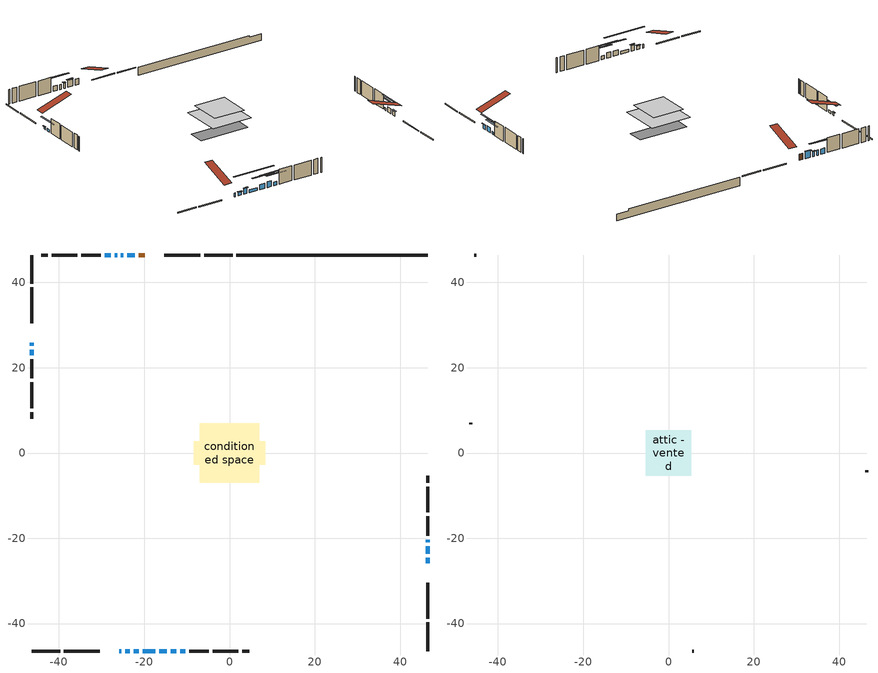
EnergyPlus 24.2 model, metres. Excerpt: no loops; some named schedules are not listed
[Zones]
conditioned space
 floor outside (Floor1 construction): -2.09,-2.09 -2.09,2.09 2.09,2.09 2.09,-2.09 z0.31
 floor adiabatic (AdiabaticFloorConstruction): -6.94,-6.94 -6.94,6.94 6.94,6.94 6.94,-6.94 z2.75
 floor foundation (Slab1 construction): -8.42,-2.78 -8.42,2.78 8.42,2.78 8.42,-2.78 z-2.41
 wall outside (RimJoist1 construction): 0.71,46.44 -5.98,46.44 / -46.44,-46.44 -39.76,-46.44 / -46.44,46.44 -46.44,39.76 / 46.44,-46.44 46.44,-39.76 z0.31:0.61
 wall outside (RimJoist2 construction): -6.9,46.44 -15.3,46.44 / -38.83,-46.44 -30.43,-46.44 / -46.44,38.83 -46.44,30.43 / 46.44,-38.83 46.44,-30.43 z0.31:0.61
 wall outside (AdiabaticWallConstruction 1): -19.93,46.44 -21.31,46.44 z0.31:2.34
 wall outside (AdiabaticWallConstruction): -25.8,-46.44 -25.41,-46.44 z0.31:1.53; 46.44,-25.8 46.44,-24.59 z0.31:1.75; -22.24,46.44 -24,46.44 z0.31:2.6; -24.92,46.44 -25.46,46.44 / 46.44,-23.66 46.44,-21.91 / -26.39,46.44 -26.92,46.44 / -16.52,-46.44 -14.76,-46.44 z0.31:1.99; -24.49,-46.44 -23.34,-46.44 / -11.51,-46.44 -10.37,-46.44 z0.31:1.45; -22.41,-46.44 -21.27,-46.44 z0.31:2.19; -46.44,25.8 -46.44,25.17 / 46.44,-20.98 46.44,-20.34 / -46.44,24.24 -46.44,22.97 z0.31:1.13; -20.34,-46.44 -17.44,-46.44 z0.31:1.25; -27.85,46.44 -29.25,46.44 z0.31:2.06; -13.84,-46.44 -12.44,-46.44 z0.31:2.16
 wall outside (Wall1 construction): -30.17,46.44 -34.74,46.44 / -9.44,-46.44 -4.87,-46.44 / -46.44,22.04 -46.44,17.48 / 46.44,-19.42 46.44,-14.85 z0.31:5.19
 wall outside (Wall2 construction): -35.67,46.44 -41.68,46.44 / -3.95,-46.44 2.07,-46.44 / -46.44,16.55 -46.44,10.54 / 46.44,-13.92 46.44,-7.91 z0.31:5.19
 wall outside (Wall3 construction): -42.61,46.44 -44.2,46.44 / 3,-46.44 4.59,-46.44 / -46.44,9.61 -46.44,8.01 / 46.44,-6.98 46.44,-5.39 z0.31:5.19
 wall foundation (FoundationWall1 construction): 1.64,46.44,-2.41 1.64,46.44,0.31 41.96,46.44,0.31 41.96,46.44,-0.3 46.44,46.44,-0.3 46.44,46.44,-2.41
 window (WindowConstruction 14): -25.8,-46.44 -25.41,-46.44 z0.31:1.53
 window (WindowConstruction 8): 46.44,-25.8 46.44,-24.59 z0.31:1.75
 window (WindowConstruction 9): -22.24,46.44 -23.99,46.44 z0.31:2.6
 window (WindowConstruction 10): -24.92,46.44 -25.46,46.44 z0.31:1.99
 window (WindowConstruction 11): -24.48,-46.44 -23.34,-46.44 z0.31:1.45
 window (WindowConstruction 12): -22.41,-46.44 -21.27,-46.44 z0.31:2.19
 window (WindowConstruction 13): -46.44,25.8 -46.44,25.17 z0.31:1.12
 window (WindowConstruction 15): -20.34,-46.44 -17.44,-46.44 z0.31:1.25
 window (WindowConstruction): 46.44,-23.66 46.44,-21.91 z0.31:1.99
 window (WindowConstruction 1): 46.44,-20.98 46.44,-20.35 z0.31:1.12
 window (WindowConstruction 2): -26.39,46.44 -26.92,46.44 z0.31:1.99
 window (WindowConstruction 3): -27.85,46.44 -29.24,46.44 z0.31:2.06
 window (WindowConstruction 4): -16.52,-46.44 -14.76,-46.44 z0.31:1.99
 window (WindowConstruction 5): -13.83,-46.44 -12.44,-46.44 z0.31:2.16
 window (WindowConstruction 6): -11.51,-46.44 -10.37,-46.44 z0.31:1.45
 window (WindowConstruction 7): -46.44,24.24 -46.44,22.97 z0.31:1.12
 door (Door): -19.93,46.44 -21.31,46.44 z0.31:2.34
 ceiling adiabatic (AdiabaticFloorConstruction): 6.94,-6.94 6.94,6.94 -6.94,6.94 -6.94,-6.94 z2.75
attic - vented
 floor to conditioned space (Floor2 construction Reversed): -5.39,-5.39 -5.39,5.39 5.39,5.39 5.39,-5.39 z5.19
 wall outside (Wall4 construction): -45.13,46.44 -45.52,46.44 / 5.52,-46.44 5.9,-46.44 / -46.44,7.09 -46.44,6.7 / 46.44,-4.46 46.44,-4.07 z0.31:5.19
 roof outside (Roof1 construction): -19,46.44,5.19 -19,35.94,8.69 -16.23,35.94,8.69 -16.23,46.44,5.19; -26.73,-46.44,5.19 -26.73,-35.94,8.69 -29.5,-35.94,8.69 -29.5,-46.44,5.19; -46.44,26.73,5.19 -35.94,26.73,8.69 -35.94,29.5,8.69 -46.44,29.5,5.19; 46.44,-26.73,5.19 35.94,-26.73,8.69 35.94,-29.5,8.69 46.44,-29.5,5.19
shading: 46.44,-24.39 46.44,-26 46.86,-26 46.86,-24.39 z1.95; -24.2,46.44 -22.04,46.44 -22.04,46.86 -24.2,46.86 z2.8; -25.66,46.44 -24.72,46.44 -24.72,46.86 -25.66,46.86 z2.19; -23.14,-46.44 -24.69,-46.44 -24.69,-46.86 -23.14,-46.86 z1.65; -21.07,-46.44 -22.61,-46.44 -22.61,-46.86 -21.07,-46.86 z2.39; -46.44,24.97 -46.44,26 -46.86,26 -46.86,24.97 z1.32; -11.56,-46.44 -26.23,-46.44 -26.23,-46.86 -11.56,-46.86 z7.14; 46.44,-19.02 46.44,-26.55 46.86,-26.55 46.86,-19.02 z4.88; 46.44,-17.46 46.44,-23.87 46.86,-23.87 46.86,-17.46 z4.01; -29.81,46.44 -23.5,46.44 -23.5,46.86 -29.81,46.86 z4.88; -32.13,46.44 -24.96,46.44 -24.96,46.86 -32.13,46.86 z4.95; -11.87,-46.44 -19.41,-46.44 -19.41,-46.86 -11.87,-46.86 z4.88; -9.55,-46.44 -16.72,-46.44 -16.72,-46.86 -9.55,-46.86 z5.05; -7.48,-46.44 -14.4,-46.44 -14.4,-46.86 -7.48,-46.86 z4.34; -46.44,20.08 -46.44,27.13 -46.86,27.13 -46.86,20.08 z4.01
[Building]
Building 1: Terrain=Suburbs
[Site:Location]
Erieau AUT_ON: Latitude {deg}=42.25; Longitude {deg}=-81.9; Time Zone {hr}=-5; Elevation {m}=178; Keep Site Location Information=Yes
[Site:GroundTemperature:Shallow]
5.2292, 3.30147, 3.1471, 4.0619, 7.73432, 11.3896, 14.5586, 16.5661, 16.7366, 15.1039, 12.0157, 8.47254
[Site:WaterMainsTemperature]
Calculation Method=Schedule; Temperature Schedule=mains temperature schedule
[Material] Roughness=Rough; Thermal Absorptance=0.9
Name | Thickness {m} | Conductivity {W/m-K} | Density {kg/m3} | Specific Heat {J/kg-K} | Solar Absorptance | Visible Absorptance
asphalt or fiberglass shingles | 0.00635 | 0.162714 | 1121.4 | 1465.45 | 0.4 | 0.4
ceiling loosefill ins | 0.169333 | 0.0480833 | 16.02 | 1046.75 | 0.7 | 0.7
ceiling stud and cavity | 0.1397 | 0.174367 | 65.682 | 1177.47 | 0.7 | 0.7
concrete 4.0 in. | 0.1016 | 1.803125 | 2242.8 | 837.4 | 0.7 | 0.7
concrete 8.0 in. | 0.2032 | 1.803125 | 2242.8 | 837.4 | 0.7 | 0.7
door material | 0.04445 | 0.053851 | 512.64 | 1214.23 | 0.7 | 0.7
exterior vertical ins | 0.0460229 | 0.029427 | 32.04 | 1214.23 | 0.7 | 0.7
floor covering | 0.0127 | 0.0433444 | 54.468 | 1339.84 | 0.6 | 0.6
floor rigid ins; rim joist rigid ins; wall rigid ins | 0.051816 | 0.029427 | 32.04 | 1214.23 | 0.7 | 0.7
floor rigid ins 1; wall rigid ins 1 | 0.512978 | 0.029427 | 32.04 | 1214.23 | 0.7 | 0.7
floor stud and cavity | 0.1397 | 0.0995206 | 92.3553 | 1139.71 | 0.7 | 0.7
floor stud and cavity 1 | 0.1397 | 1.75129 | 37.0049 | 1207.88 | 0.7 | 0.7
furniture material conditioned space 1 | 0.1524 | 0.115458 | 640.8 | 1214.23 | 0.6 | 0.6
gypsum board | 0.0127 | 0.160291 | 801 | 837.4 | 0.6 | 0.6
gypsum board 1 | 0.0127 | 0.160291 | 801 | 837.4 | 0.7 | 0.7
osb sheathing 0.5 in. | 0.0127 | 0.115458 | 512.64 | 1214.23 | 0.7 | 0.7
osb sheathing 0.75 in. | 0.01905 | 0.115458 | 512.64 | 1214.23 | 0.7 | 0.7
osb sheathing 2.0 in. | 0.0508 | 0.115458 | 512.64 | 1214.23 | 0.7 | 0.7
rim joist stud and cavity | 0.0508 | 0.0405436 | 125.044 | 1163.47 | 0.6 | 0.6
rim joist stud and cavity 1 | 0.0508 | 0.0332151 | 125.044 | 1163.47 | 0.6 | 0.6
wall stud and cavity | 0.1397 | 0.164263 | 139.0536 | 1170.24 | 0.7 | 0.7
wall stud and cavity 1 | 0.1397 | 0.163249 | 139.0536 | 1170.24 | 0.7 | 0.7
wall stud and cavity 2 | 0.1397 | 0.264467 | 139.0536 | 1170.24 | 0.7 | 0.7
wall stud and cavity 3 | 0.0889 | 6.9971 | 50.32683 | 1063.81 | 0.6 | 0.6
wall stud and cavity 4 | 0.0889 | 0.380278 | 52.3479 | 1209.89 | 0.7 | 0.7
wall stud and cavity 5 | 0.0889 | 0.391764 | 83.0341 | 1211.67 | 0.7 | 0.7
wood siding | 0.0254 | 0.102417 | 544.68 | 1172.36 | 0.4 | 0.4
wood siding 1 | 0.00254 | 0.102417 | 544.68 | 1172.36 | 0.4 | 0.4
wood siding 2; wood siding 3; wood siding 4 | 0.0254 | 0.102417 | 544.68 | 1172.36 | 0.7 | 0.7
[WindowMaterial:SimpleGlazingSystem]
Name | U-Factor {W/m2-K} | Solar Heat Gain Coefficient
WindowMaterial | 2.049758 | 0.58
WindowMaterial 1 | 2.29959 | 0.51
WindowMaterial 10 | 2.146284 | 0.56
WindowMaterial 2 | 2.26779 | 0.52
WindowMaterial 3 | 2.069631 | 0.58
WindowMaterial 4 | 2.06452 | 0.58
WindowMaterial 5 | 2.14401 | 0.56
WindowMaterial 6 | 2.10767 | 0.57
WindowMaterial 7 | 2.0225 | 0.59
WindowMaterial 8 | 2.09007 | 0.57
WindowMaterial 9 | 6.78351 | 0.73
[Construction]
AdiabaticFloorConstruction: floor stud and cavity 1, floor rigid ins 1, osb sheathing 0.75 in., floor covering
AdiabaticWallConstruction: wood siding 3, wall rigid ins 1, wall stud and cavity 4, gypsum board
AdiabaticWallConstruction 1: wood siding 4, wall rigid ins 1, wall stud and cavity 4, gypsum board
Door: door material
Floor1 construction: floor stud and cavity, floor rigid ins, osb sheathing 0.75 in., floor covering
Floor2 construction Reversed: gypsum board, ceiling stud and cavity, ceiling loosefill ins
FoundationWall1 construction: concrete 8.0 in., gypsum board 1
furniture construction conditioned space 1: furniture material conditioned space 1
PartitionWallConstruction: gypsum board, wall stud and cavity 5, gypsum board
RimJoist1 construction: wood siding 2, rim joist rigid ins, osb sheathing 2.0 in., rim joist stud and cavity
RimJoist2 construction: wood siding 2, osb sheathing 2.0 in., rim joist stud and cavity 1
Roof1 construction: asphalt or fiberglass shingles
Slab1 construction: concrete 4.0 in.
Wall1 construction: wood siding, wall rigid ins, osb sheathing 0.5 in., wall stud and cavity, gypsum board
Wall2 construction: wood siding, wall rigid ins, osb sheathing 0.5 in., wall stud and cavity 1, gypsum board
Wall3 construction: wood siding, wall rigid ins, osb sheathing 0.5 in., wall stud and cavity 2, gypsum board
Wall4 construction: wood siding 1, wall stud and cavity 3
WindowConstruction; WindowConstruction 4: WindowMaterial
WindowConstruction 1; WindowConstruction 13; WindowConstruction 7: WindowMaterial 1
WindowConstruction 10; WindowConstruction 2: WindowMaterial 2
WindowConstruction 11; WindowConstruction 6: WindowMaterial 5
WindowConstruction 12: WindowMaterial 8
WindowConstruction 14: WindowMaterial 9
WindowConstruction 15: WindowMaterial 10
WindowConstruction 3: WindowMaterial 3
WindowConstruction 5: WindowMaterial 4
WindowConstruction 8: WindowMaterial 6
WindowConstruction 9: WindowMaterial 7
[Zone] Multiplier=1; Part of Total Floor Area=Yes
Name | Volume {m3}
attic - vented | 66.1708
conditioned space | 864
[Space]
Name | Zone | Volume {m3}
attic - vented 1 | attic - vented | 66.1708
conditioned space 1 | conditioned space | 864
[ZoneInfiltration:EffectiveLeakageArea]
infil attic - vented 1: Zone or Space=attic - vented 1; Schedule=Always On Discrete; Effective Air Leakage Area {cm2}=5586.24; Stack Coefficient=0.000582682; Wind Coefficient=1.63093e-05
[ZoneMixing]
whole house fan mix: Zone or Space=attic - vented; Schedule=Always On Continuous; Design Flow Rate Calculation Method=Flow/Zone; Design Flow Rate {m3/s}=0; Source Zone or Space=conditioned space
[SurfaceProperty:ExposedFoundationPerimeter]
Slab1: Exposed Perimeter Calculation Method=TotalExposedPerimeter; Total Exposed Perimeter {m}=44.805
[InternalMass] Zone or ZoneList=conditioned space; Space or SpaceList=conditioned space 1
Name | Construction | Surface Area {m2}
furniture mass conditioned space 1 | furniture construction conditioned space 1 | 121.444
partition wall mass | PartitionWallConstruction | 303.61
[Lights]
interior lighting: Zone or ZoneList or Space or SpaceList=conditioned space 1; Schedule=interior lighting schedule; Design Level Calculation Method=LightingLevel; Lighting Level {W}=343.2; Return Air Fraction=0; Fraction Radiant=0.6; Fraction Visible=0.2; Fraction Replaceable=1
[People]
occupants: Zone or ZoneList or Space or SpaceList=conditioned space 1; Number of People Schedule=occupants schedule; Number of People Calculation Method=People; Number of People=3; Fraction Radiant=0.314171; Sensible Heat Fraction=0.56303; Activity Level Schedule=occupants activity schedule; Carbon Dioxide Generation Rate {m3/s-W}=0; Enable ASHRAE 55 Comfort Warnings=No; Mean Radiant Temperature Calculation Type=EnclosureAveraged
[ElectricEquipment] Zone or ZoneList or Space or SpaceList=conditioned space 1; Design Level Calculation Method=EquipmentLevel
Name | Schedule | Design Level {W} | Fraction Latent | Fraction Radiant | Fraction Lost
clothes dryer | clothes dryer schedule | 140.772 | 0.015 | 0.081 | 0.85
clothes washer | clothes washer schedule | 32.1985 | 0.03 | 0.162 | 0.7
cooking range | cooking range schedule | 215.147 | 0.08 | 0.432 | 0.2
dishwasher | dishwasher schedule | 66.8632 | 0.3 | 0.18 | 0.4
fridge | fridge schedule | 72.9452 | 0 | 0.6 | 0
mech vent bath fan 0 | mech vent bath fan 0 schedule | 50.2 | 0 | 0 | 1
mech vent bath fan 1 | mech vent bath fan 1 schedule | 50.2 | 0 | 0 | 1
mech vent bath fan 2 | mech vent bath fan 2 schedule | 50.2 | 0 | 0 | 1
mech vent house fan | mech vent house fan schedule | 0 | 0 | 0 | 1
mech vent house fan cfis | mech vent house fan cfis schedule | 0 | 0 | 0 | 0
mech vent range fan 0 | mech vent range fan 0 schedule | 57 | 0 | 0 | 1
misc plug loads | misc plug loads schedule | 494.7 | 0.045 | 0.513 | 0.1
whole house fan | Always On Discrete | 0 | 0 | 0 | 1
[OtherEquipment] Zone or ZoneList or Space or SpaceList=conditioned space 1; Design Level Calculation Method=EquipmentLevel
Name | Fuel Type | Schedule | Design Level {W} | Fraction Latent | Fraction Radiant | Fraction Lost
clothes dryer 1 | Electricity | clothes dryer schedule | 0 | 0.015 | 0.081 | 0.85
cooking range 1 | Electricity | cooking range schedule | 0 | 0.08 | 0.432 | 0.2
general water use latent | None | general water use schedule | 62.594 | 1 | 0 | 0
general water use sensible | None | general water use schedule | -61.6891 | 0 | 0.6 | 0
mech vent house fan latent load | None | Always On Discrete | 0 | 1 | 0 | 0
mech vent house fan sensible load | None | Always On Discrete | 0 | 0 | 0 | 0
water heater energy adjustment1 | NaturalGas | Always On Discrete | 0.01 | 0 | 0 | 1
[ZoneInfiltration:DesignFlowRate] Zone or ZoneList or Space or SpaceList=conditioned space 1; Schedule=Always On Discrete; Design Flow Rate Calculation Method=Flow/Zone; Design Flow Rate {m3/s}=0
infil flow; natural vent flow; whole house fan flow
[Foundation:Kiva]
Foundation Kiva 1: Initial Indoor Air Temperature {C}=18; Wall Height Above Grade {m}=0.310012; Wall Depth Below Slab {m}=0.2032; Custom Block Material Name 1=exterior vertical ins; Custom Block Depth 1 {m}=2.72; Custom Block X Position 1 {m}=0.2159; Custom Block Z Position 1 {m}=0
[Foundation:Kiva:Settings]
Soil Conductivity {W/m-K}=0.849921; Soil Density {kg/m3}=1842.3; Soil Specific Heat {J/kg-K}=418.7; Ground Solar Absorptivity=0.9; Ground Thermal Absorptivity=0.9; Ground Surface Roughness {m}=0.03; Far-Field Width {m}=40; Deep-Ground Boundary Condition=ZeroFlux; Deep-Ground Depth {m}=40; Minimum Cell Dimension {m}=0.2; Maximum Cell Growth Coefficient=3; Simulation Timestep=Timestep
[Exterior:Lights]
exterior lighting: Schedule=exterior lighting schedule; Design Level {W}=75.6
[Schedule:Constant]
Name | Hourly Value
Always On Continuous; mech vent house fan schedule; mech vent house fan cfis schedule; Always On Discrete | 1
occupants activity schedule | 117.228
fridge schedule | 0
[Schedule:Week:Daily]
interior lighting schedule Week Rule - Jan1-Jan27: interior lighting schedule day, interior lighting schedule day, interior lighting schedule day, interior lighting schedule day, interior lighting schedule day, interior lighting schedule day, interior lighting schedule day, interior lighting schedule default day, interior lighting schedule default day, interior lighting schedule default day, interior lighting schedule default day, interior lighting schedule default day
interior lighting schedule Week Rule - Jan28-Feb3: interior lighting schedule day, interior lighting schedule day, interior lighting schedule day, interior lighting schedule day, interior lighting schedule day 1, interior lighting schedule day 1, interior lighting schedule day 1, interior lighting schedule default day, interior lighting schedule default day, interior lighting schedule default day, interior lighting schedule default day, interior lighting schedule default day
interior lighting schedule Week Rule - Feb4-Feb24: interior lighting schedule day 1, interior lighting schedule day 1, interior lighting schedule day 1, interior lighting schedule day 1, interior lighting schedule day 1, interior lighting schedule day 1, interior lighting schedule day 1, interior lighting schedule default day, interior lighting schedule default day, interior lighting schedule default day, interior lighting schedule default day, interior lighting schedule default day
interior lighting schedule Week Rule - Feb25-Mar3: interior lighting schedule day 1, interior lighting schedule day 1, interior lighting schedule day 1, interior lighting schedule day 1, interior lighting schedule day 2, interior lighting schedule day 2, interior lighting schedule day 2, interior lighting schedule default day, interior lighting schedule default day, interior lighting schedule default day, interior lighting schedule default day, interior lighting schedule default day
interior lighting schedule Week Rule - Mar4-Mar31: interior lighting schedule day 2, interior lighting schedule day 2, interior lighting schedule day 2, interior lighting schedule day 2, interior lighting schedule day 2, interior lighting schedule day 2, interior lighting schedule day 2, interior lighting schedule default day, interior lighting schedule default day, interior lighting schedule default day, interior lighting schedule default day, interior lighting schedule default day
interior lighting schedule Week Rule - Apr1-Apr28: interior lighting schedule day 3, interior lighting schedule day 3, interior lighting schedule day 3, interior lighting schedule day 3, interior lighting schedule day 3, interior lighting schedule day 3, interior lighting schedule day 3, interior lighting schedule default day, interior lighting schedule default day, interior lighting schedule default day, interior lighting schedule default day, interior lighting schedule default day
interior lighting schedule Week Rule - Apr29-May5: interior lighting schedule day 3, interior lighting schedule day 3, interior lighting schedule day 4, interior lighting schedule day 4, interior lighting schedule day 4, interior lighting schedule day 4, interior lighting schedule day 4, interior lighting schedule default day, interior lighting schedule default day, interior lighting schedule default day, interior lighting schedule default day, interior lighting schedule default day
interior lighting schedule Week Rule - May6-May26: interior lighting schedule day 4, interior lighting schedule day 4, interior lighting schedule day 4, interior lighting schedule day 4, interior lighting schedule day 4, interior lighting schedule day 4, interior lighting schedule day 4, interior lighting schedule default day, interior lighting schedule default day, interior lighting schedule default day, interior lighting schedule default day, interior lighting schedule default day
interior lighting schedule Week Rule - May27-Jun2: interior lighting schedule day 4, interior lighting schedule day 4, interior lighting schedule day 4, interior lighting schedule day 4, interior lighting schedule day 4, interior lighting schedule day 5, interior lighting schedule day 5, interior lighting schedule default day, interior lighting schedule default day, interior lighting schedule default day, interior lighting schedule default day, interior lighting schedule default day
interior lighting schedule Week Rule - Jun3-Jun30: interior lighting schedule day 5, interior lighting schedule day 5, interior lighting schedule day 5, interior lighting schedule day 5, interior lighting schedule day 5, interior lighting schedule day 5, interior lighting schedule day 5, interior lighting schedule default day, interior lighting schedule default day, interior lighting schedule default day, interior lighting schedule default day, interior lighting schedule default day
interior lighting schedule Week Rule - Jul1-Jul28: interior lighting schedule day 6, interior lighting schedule day 6, interior lighting schedule day 6, interior lighting schedule day 6, interior lighting schedule day 6, interior lighting schedule day 6, interior lighting schedule day 6, interior lighting schedule default day, interior lighting schedule default day, interior lighting schedule default day, interior lighting schedule default day, interior lighting schedule default day
interior lighting schedule Week Rule - Jul29-Aug4: interior lighting schedule day 6, interior lighting schedule day 6, interior lighting schedule day 6, interior lighting schedule day 7, interior lighting schedule day 7, interior lighting schedule day 7, interior lighting schedule day 7, interior lighting schedule default day, interior lighting schedule default day, interior lighting schedule default day, interior lighting schedule default day, interior lighting schedule default day
interior lighting schedule Week Rule - Aug5-Aug25: interior lighting schedule day 7, interior lighting schedule day 7, interior lighting schedule day 7, interior lighting schedule day 7, interior lighting schedule day 7, interior lighting schedule day 7, interior lighting schedule day 7, interior lighting schedule default day, interior lighting schedule default day, interior lighting schedule default day, interior lighting schedule default day, interior lighting schedule default day
interior lighting schedule Week Rule - Aug26-Sep1: interior lighting schedule day 7, interior lighting schedule day 7, interior lighting schedule day 7, interior lighting schedule day 7, interior lighting schedule day 7, interior lighting schedule day 7, interior lighting schedule day 8, interior lighting schedule default day, interior lighting schedule default day, interior lighting schedule default day, interior lighting schedule default day, interior lighting schedule default day
interior lighting schedule Week Rule - Sep2-Sep29: interior lighting schedule day 8, interior lighting schedule day 8, interior lighting schedule day 8, interior lighting schedule day 8, interior lighting schedule day 8, interior lighting schedule day 8, interior lighting schedule day 8, interior lighting schedule default day, interior lighting schedule default day, interior lighting schedule default day, interior lighting schedule default day, interior lighting schedule default day
interior lighting schedule Week Rule - Sep30-Oct6: interior lighting schedule day 8, interior lighting schedule day 9, interior lighting schedule day 9, interior lighting schedule day 9, interior lighting schedule day 9, interior lighting schedule day 9, interior lighting schedule day 9, interior lighting schedule default day, interior lighting schedule default day, interior lighting schedule default day, interior lighting schedule default day, interior lighting schedule default day
interior lighting schedule Week Rule - Oct7-Oct27: interior lighting schedule day 9, interior lighting schedule day 9, interior lighting schedule day 9, interior lighting schedule day 9, interior lighting schedule day 9, interior lighting schedule day 9, interior lighting schedule day 9, interior lighting schedule default day, interior lighting schedule default day, interior lighting schedule default day, interior lighting schedule default day, interior lighting schedule default day
interior lighting schedule Week Rule - Oct28-Nov3: interior lighting schedule day 9, interior lighting schedule day 9, interior lighting schedule day 9, interior lighting schedule day 9, interior lighting schedule day 10, interior lighting schedule day 10, interior lighting schedule day 10, interior lighting schedule default day, interior lighting schedule default day, interior lighting schedule default day, interior lighting schedule default day, interior lighting schedule default day
interior lighting schedule Week Rule - Nov4-Nov24: interior lighting schedule day 10, interior lighting schedule day 10, interior lighting schedule day 10, interior lighting schedule day 10, interior lighting schedule day 10, interior lighting schedule day 10, interior lighting schedule day 10, interior lighting schedule default day, interior lighting schedule default day, interior lighting schedule default day, interior lighting schedule default day, interior lighting schedule default day
interior lighting schedule Week Rule - Nov25-Dec1: interior lighting schedule day 10, interior lighting schedule day 10, interior lighting schedule day 10, interior lighting schedule day 10, interior lighting schedule day 10, interior lighting schedule day 10, interior lighting schedule day 11, interior lighting schedule default day, interior lighting schedule default day, interior lighting schedule default day, interior lighting schedule default day, interior lighting schedule default day
interior lighting schedule Week Rule - Dec2-Dec31: interior lighting schedule day 11, interior lighting schedule day 11, interior lighting schedule day 11, interior lighting schedule day 11, interior lighting schedule day 11, interior lighting schedule day 11, interior lighting schedule day 11, interior lighting schedule default day, interior lighting schedule default day, interior lighting schedule default day, interior lighting schedule default day, interior lighting schedule default day
occupants schedule Week Rule - Jan1-Dec31: occupants schedule day, occupants schedule day, occupants schedule day, occupants schedule day, occupants schedule day, occupants schedule day, occupants schedule day, occupants schedule default day, occupants schedule default day, occupants schedule default day, occupants schedule default day, occupants schedule default day
clothes dryer schedule Week Rule - Jan1-Dec31: clothes dryer schedule day, clothes dryer schedule day, clothes dryer schedule day, clothes dryer schedule day, clothes dryer schedule day, clothes dryer schedule day, clothes dryer schedule day, clothes dryer schedule default day, clothes dryer schedule default day, clothes dryer schedule default day, clothes dryer schedule default day, clothes dryer schedule default day
clothes washer schedule Week Rule - Jan1-Dec31: clothes washer schedule day, clothes washer schedule day, clothes washer schedule day, clothes washer schedule day, clothes washer schedule day, clothes washer schedule day, clothes washer schedule day, clothes washer schedule default day, clothes washer schedule default day, clothes washer schedule default day, clothes washer schedule default day, clothes washer schedule default day
cooking range schedule Week Rule - Jan1-Dec31: cooking range schedule day, cooking range schedule day, cooking range schedule day, cooking range schedule day, cooking range schedule day, cooking range schedule day, cooking range schedule day, cooking range schedule default day, cooking range schedule default day, cooking range schedule default day, cooking range schedule default day, cooking range schedule default day
dishwasher schedule Week Rule - Jan1-Dec31: dishwasher schedule day, dishwasher schedule day, dishwasher schedule day, dishwasher schedule day, dishwasher schedule day, dishwasher schedule day, dishwasher schedule day, dishwasher schedule default day, dishwasher schedule default day, dishwasher schedule default day, dishwasher schedule default day, dishwasher schedule default day
mech vent bath fan 0 schedule Week Rule - Jan1-Dec31: mech vent bath fan 0 schedule day, mech vent bath fan 0 schedule day, mech vent bath fan 0 schedule day, mech vent bath fan 0 schedule day, mech vent bath fan 0 schedule day, mech vent bath fan 0 schedule day, mech vent bath fan 0 schedule day, mech vent bath fan 0 schedule default day, mech vent bath fan 0 schedule default day, mech vent bath fan 0 schedule default day, mech vent bath fan 0 schedule default day, mech vent bath fan 0 schedule default day
mech vent bath fan 1 schedule Week Rule - Jan1-Dec31: mech vent bath fan 1 schedule day, mech vent bath fan 1 schedule day, mech vent bath fan 1 schedule day, mech vent bath fan 1 schedule day, mech vent bath fan 1 schedule day, mech vent bath fan 1 schedule day, mech vent bath fan 1 schedule day, mech vent bath fan 1 schedule default day, mech vent bath fan 1 schedule default day, mech vent bath fan 1 schedule default day, mech vent bath fan 1 schedule default day, mech vent bath fan 1 schedule default day
mech vent bath fan 2 schedule Week Rule - Jan1-Dec31: mech vent bath fan 2 schedule day, mech vent bath fan 2 schedule day, mech vent bath fan 2 schedule day, mech vent bath fan 2 schedule day, mech vent bath fan 2 schedule day, mech vent bath fan 2 schedule day, mech vent bath fan 2 schedule day, mech vent bath fan 2 schedule default day, mech vent bath fan 2 schedule default day, mech vent bath fan 2 schedule default day, mech vent bath fan 2 schedule default day, mech vent bath fan 2 schedule default day
mech vent range fan 0 schedule Week Rule - Jan1-Dec31: mech vent range fan 0 schedule day, mech vent range fan 0 schedule day, mech vent range fan 0 schedule day, mech vent range fan 0 schedule day, mech vent range fan 0 schedule day, mech vent range fan 0 schedule day, mech vent range fan 0 schedule day, mech vent range fan 0 schedule default day, mech vent range fan 0 schedule default day, mech vent range fan 0 schedule default day, mech vent range fan 0 schedule default day, mech vent range fan 0 schedule default day
misc plug loads schedule Week Rule - Jan1-Dec31: misc plug loads schedule day, misc plug loads schedule day, misc plug loads schedule day, misc plug loads schedule day, misc plug loads schedule day, misc plug loads schedule day, misc plug loads schedule day, misc plug loads schedule default day, misc plug loads schedule default day, misc plug loads schedule default day, misc plug loads schedule default day, misc plug loads schedule default day
general water use schedule Week Rule - Jan1-Dec31: general water use schedule day, general water use schedule day, general water use schedule day, general water use schedule day, general water use schedule day, general water use schedule day, general water use schedule day, general water use schedule default day, general water use schedule default day, general water use schedule default day, general water use schedule default day, general water use schedule default day
exterior lighting schedule Week Rule - Jan1-Jan27: exterior lighting schedule day, exterior lighting schedule day, exterior lighting schedule day, exterior lighting schedule day, exterior lighting schedule day, exterior lighting schedule day, exterior lighting schedule day, exterior lighting schedule default day, exterior lighting schedule default day, exterior lighting schedule default day, exterior lighting schedule default day, exterior lighting schedule default day
exterior lighting schedule Week Rule - Jan28-Feb3: exterior lighting schedule day, exterior lighting schedule day, exterior lighting schedule day, exterior lighting schedule day, exterior lighting schedule day 1, exterior lighting schedule day 1, exterior lighting schedule day 1, exterior lighting schedule default day, exterior lighting schedule default day, exterior lighting schedule default day, exterior lighting schedule default day, exterior lighting schedule default day
exterior lighting schedule Week Rule - Feb4-Feb24: exterior lighting schedule day 1, exterior lighting schedule day 1, exterior lighting schedule day 1, exterior lighting schedule day 1, exterior lighting schedule day 1, exterior lighting schedule day 1, exterior lighting schedule day 1, exterior lighting schedule default day, exterior lighting schedule default day, exterior lighting schedule default day, exterior lighting schedule default day, exterior lighting schedule default day
exterior lighting schedule Week Rule - Feb25-Mar3: exterior lighting schedule day 1, exterior lighting schedule day 1, exterior lighting schedule day 1, exterior lighting schedule day 1, exterior lighting schedule day 2, exterior lighting schedule day 2, exterior lighting schedule day 2, exterior lighting schedule default day, exterior lighting schedule default day, exterior lighting schedule default day, exterior lighting schedule default day, exterior lighting schedule default day
exterior lighting schedule Week Rule - Mar4-Mar31: exterior lighting schedule day 2, exterior lighting schedule day 2, exterior lighting schedule day 2, exterior lighting schedule day 2, exterior lighting schedule day 2, exterior lighting schedule day 2, exterior lighting schedule day 2, exterior lighting schedule default day, exterior lighting schedule default day, exterior lighting schedule default day, exterior lighting schedule default day, exterior lighting schedule default day
exterior lighting schedule Week Rule - Apr1-Apr28: exterior lighting schedule day 3, exterior lighting schedule day 3, exterior lighting schedule day 3, exterior lighting schedule day 3, exterior lighting schedule day 3, exterior lighting schedule day 3, exterior lighting schedule day 3, exterior lighting schedule default day, exterior lighting schedule default day, exterior lighting schedule default day, exterior lighting schedule default day, exterior lighting schedule default day
exterior lighting schedule Week Rule - Apr29-May5: exterior lighting schedule day 3, exterior lighting schedule day 3, exterior lighting schedule day 4, exterior lighting schedule day 4, exterior lighting schedule day 4, exterior lighting schedule day 4, exterior lighting schedule day 4, exterior lighting schedule default day, exterior lighting schedule default day, exterior lighting schedule default day, exterior lighting schedule default day, exterior lighting schedule default day
[Schedule:Year]
interior lighting schedule: interior lighting schedule Week Rule - Jan1-Jan27, 1, 1, 1, 27, interior lighting schedule Week Rule - Jan28-Feb3, 1, 28, 2, 3, interior lighting schedule Week Rule - Feb4-Feb24, 2, 4, 2, 24, interior lighting schedule Week Rule - Feb25-Mar3, 2, 25, 3, 3, interior lighting schedule Week Rule - Mar4-Mar31, 3, 4, 3, 31, interior lighting schedule Week Rule - Apr1-Apr28, 4, 1, 4, 28, interior lighting schedule Week Rule - Apr29-May5, 4, 29, 5, 5, interior lighting schedule Week Rule - May6-May26, 5, 6, 5, 26, interior lighting schedule Week Rule - May27-Jun2, 5, 27, 6, 2, interior lighting schedule Week Rule - Jun3-Jun30, 6, 3, 6, 30, interior lighting schedule Week Rule - Jul1-Jul28, 7, 1, 7, 28, interior lighting schedule Week Rule - Jul29-Aug4, 7, 29, 8, 4, interior lighting schedule Week Rule - Aug5-Aug25, 8, 5, 8, 25, interior lighting schedule Week Rule - Aug26-Sep1, 8, 26, 9, 1, interior lighting schedule Week Rule - Sep2-Sep29, 9, 2, 9, 29, interior lighting schedule Week Rule - Sep30-Oct6, 9, 30, 10, 6, interior lighting schedule Week Rule - Oct7-Oct27, 10, 7, 10, 27, interior lighting schedule Week Rule - Oct28-Nov3, 10, 28, 11, 3, interior lighting schedule Week Rule - Nov4-Nov24, 11, 4, 11, 24, interior lighting schedule Week Rule - Nov25-Dec1, 11, 25, 12, 1, interior lighting schedule Week Rule - Dec2-Dec31, 12, 2, 12, 31
occupants schedule: occupants schedule Week Rule - Jan1-Dec31, 1, 1, 12, 31
clothes dryer schedule: clothes dryer schedule Week Rule - Jan1-Dec31, 1, 1, 12, 31
clothes washer schedule: clothes washer schedule Week Rule - Jan1-Dec31, 1, 1, 12, 31
cooking range schedule: cooking range schedule Week Rule - Jan1-Dec31, 1, 1, 12, 31
dishwasher schedule: dishwasher schedule Week Rule - Jan1-Dec31, 1, 1, 12, 31
mech vent bath fan 0 schedule: mech vent bath fan 0 schedule Week Rule - Jan1-Dec31, 1, 1, 12, 31
mech vent bath fan 1 schedule: mech vent bath fan 1 schedule Week Rule - Jan1-Dec31, 1, 1, 12, 31
mech vent bath fan 2 schedule: mech vent bath fan 2 schedule Week Rule - Jan1-Dec31, 1, 1, 12, 31
mech vent range fan 0 schedule: mech vent range fan 0 schedule Week Rule - Jan1-Dec31, 1, 1, 12, 31
misc plug loads schedule: misc plug loads schedule Week Rule - Jan1-Dec31, 1, 1, 12, 31
general water use schedule: general water use schedule Week Rule - Jan1-Dec31, 1, 1, 12, 31
exterior lighting schedule: exterior lighting schedule Week Rule - Jan1-Jan27, 1, 1, 1, 27, exterior lighting schedule Week Rule - Jan28-Feb3, 1, 28, 2, 3, exterior lighting schedule Week Rule - Feb4-Feb24, 2, 4, 2, 24, exterior lighting schedule Week Rule - Feb25-Mar3, 2, 25, 3, 3, exterior lighting schedule Week Rule - Mar4-Mar31, 3, 4, 3, 31, exterior lighting schedule Week Rule - Apr1-Apr28, 4, 1, 4, 28, exterior lighting schedule Week Rule - Apr29-May5, 4, 29, 5, 5, exterior lighting schedule Week Rule - May6-May26, 5, 6, 5, 26, exterior lighting schedule Week Rule - May27-Jun2, 5, 27, 6, 2, exterior lighting schedule Week Rule - Jun3-Jun30, 6, 3, 6, 30, exterior lighting schedule Week Rule - Jul1-Jul28, 7, 1, 7, 28, exterior lighting schedule Week Rule - Jul29-Aug4, 7, 29, 8, 4, exterior lighting schedule Week Rule - Aug5-Aug25, 8, 5, 8, 25, exterior lighting schedule Week Rule - Aug26-Sep1, 8, 26, 9, 1, exterior lighting schedule Week Rule - Sep2-Sep29, 9, 2, 9, 29, exterior lighting schedule Week Rule - Sep30-Oct6, 9, 30, 10, 6, exterior lighting schedule Week Rule - Oct7-Oct27, 10, 7, 10, 27, exterior lighting schedule Week Rule - Oct28-Nov3, 10, 28, 11, 3, exterior lighting schedule Week Rule - Nov4-Nov24, 11, 4, 11, 24, exterior lighting schedule Week Rule - Nov25-Dec1, 11, 25, 12, 1, exterior lighting schedule Week Rule - Dec2-Dec31, 12, 2, 12, 31
[Schedule:Compact]
mains temperature schedule: Through: 01/01, For: AllDays, Until: 24:00, 8.89333, Through: 01/02, For: AllDays, Until: 24:00, 8.82722, Through: 01/03, For: AllDays, Until: 24:00, 8.76167, Through: 01/04, For: AllDays, Until: 24:00, 8.69778, Through: 01/05, For: AllDays, Until: 24:00, 8.635, Through: 01/06, For: AllDays, Until: 24:00, 8.57333, Through: 01/07, For: AllDays, Until: 24:00, 8.51333, Through: 01/08, For: AllDays, Until: 24:00, 8.455, Through: 01/09, For: AllDays, Until: 24:00, 8.39778, Through: 01/10, For: AllDays, Until: 24:00, 8.34167, Through: 01/11, For: AllDays, Until: 24:00, 8.28722, Through: 01/12, For: AllDays, Until: 24:00, 8.23444, Through: 01/13, For: AllDays, Until: 24:00, 8.18278, Through: 01/14, For: AllDays, Until: 24:00, 8.13222, Through: 01/15, For: AllDays, Until: 24:00, 8.08389, Through: 01/16, For: AllDays, Until: 24:00, 8.03667, Through: 01/17, For: AllDays, Until: 24:00, 7.99111, Through: 01/18, For: AllDays, Until: 24:00, 7.94667, Through: 01/19, For: AllDays, Until: 24:00, 7.90389, Through: 01/20, For: AllDays, Until: 24:00, 7.86278, Through: 01/21, For: AllDays, Until: 24:00, 7.82333, Through: 01/22, For: AllDays, Until: 24:00, 7.78556, Through: 01/23, For: AllDays, Until: 24:00, 7.74889, Through: 01/24, For: AllDays, Until: 24:00, 7.71444, Through: 01/25, For: AllDays, Until: 24:00, 7.68111, Through: 01/26, For: AllDays, Until: 24:00, 7.64944, Through: 01/27, For: AllDays, Until: 24:00, 7.61944, Through: 01/28, For: AllDays, Until: 24:00, 7.59111, Through: 01/29, For: AllDays, Until: 24:00, 7.56444, Through: 01/30, For: AllDays, Until: 24:00, 7.53944, Through: 01/31, For: AllDays, Until: 24:00, 7.51611, Through: 02/01, For: AllDays, Until: 24:00, 7.49444, Through: 02/02, For: AllDays, Until: 24:00, 7.47389, Through: 02/03, For: AllDays, Until: 24:00, 7.45556, Through: 02/04, For: AllDays, Until: 24:00, 7.43889, Through: 02/05, For: AllDays, Until: 24:00, 7.42389, Through: 02/06, For: AllDays, Until: 24:00, 7.41056, Through: 02/07, For: AllDays, Until: 24:00, 7.39889, Through: 02/08, For: AllDays, Until: 24:00, 7.38833, Through: 02/09, For: AllDays, Until: 24:00, 7.38, Through: 02/10, For: AllDays, Until: 24:00, 7.37389, Through: 02/11, For: AllDays, Until: 24:00, 7.36889, Through: 02/12, For: AllDays, Until: 24:00, 7.36556, Through: 02/13, For: AllDays, Until: 24:00, 7.36389, Through: 02/14, For: AllDays, Until: 24:00, 7.36389, Through: 02/15, For: AllDays, Until: 24:00, 7.36611, Through: 02/16, For: AllDays, Until: 24:00, 7.36944, Through: 02/17, For: AllDays, Until: 24:00, 7.375, Through: 02/18, For: AllDays, Until: 24:00, 7.38167, Through: 02/19, For: AllDays, Until: 24:00, 7.39056, Through: 02/20, For: AllDays, Until: 24:00, 7.40056, Through: 02/21, For: AllDays, Until: 24:00, 7.41278, Through: 02/22, For: AllDays, Until: 24:00, 7.42667, Through: 02/23, For: AllDays, Until: 24:00, 7.44222, Through: 02/24, For: AllDays, Until: 24:00, 7.45889, Through: 02/25, For: AllDays, Until: 24:00, 7.47778, Through: 02/26, For: AllDays, Until: 24:00, 7.49833, Through: 02/27, For: AllDays, Until: 24:00, 7.52056, Through: 02/28, For: AllDays, Until: 24:00, 7.54444, Through: 03/01, For: AllDays, Until: 24:00, 7.56944, Through: 03/02, For: AllDays, Until: 24:00, 7.59667, Through: 03/03, For: AllDays, Until: 24:00, 7.62556, Through: 03/04, For: AllDays, Until: 24:00, 7.65556, Through: 03/05, For: AllDays, Until: 24:00, 7.68778, Through: 03/06, For: AllDays, Until: 24:00, 7.72111, Through: 03/07, For: AllDays, Until: 24:00, 7.75611, Through: 03/08, For: AllDays, Until: 24:00, 7.79278, Through: 03/09, For: AllDays, Until: 24:00, 7.83111, Through: 03/10, For: AllDays, Until: 24:00, 7.87111, Through: 03/11, For: AllDays, Until: 24:00, 7.91222, Through: 03/12, For: AllDays, Until: 24:00, 7.95556, Through: 03/13, For: AllDays, Until: 24:00, 8, Through: 03/14, For: AllDays, Until: 24:00, 8.04556, Through: 03/15, For: AllDays, Until: 24:00, 8.09333, Through: 03/16, For: AllDays, Until: 24:00, 8.14222, Through: 03/17, For: AllDays, Until: 24:00, 8.19278, Through: 03/18, For: AllDays, Until: 24:00, 8.24444, Through: 03/19, For: AllDays, Until: 24:00, 8.29778, Through: 03/20, For: AllDays, Until: 24:00, 8.35278, Through: 03/21, For: AllDays, Until: 24:00, 8.40889, Through: 03/22, For: AllDays, Until: 24:00, 8.46611, Through: 03/23, For: AllDays, Until: 24:00, 8.52556, Through: 03/24, For: AllDays, Until: 24:00, 8.58556, Through: 03/25, For: AllDays, Until: 24:00, 8.64722, Through: 03/26, For: AllDays, Until: 24:00, 8.71, Through: 03/27, For: AllDays, Until: 24:00, 8.77444, Through: 03/28, For: AllDays, Until: 24:00, 8.84, Through: 03/29, For: AllDays, Until: 24:00, 8.90667, Through: 03/30, For: AllDays, Until: 24:00, 8.975, Through: 03/31, For: AllDays, Until: 24:00, 9.04389, Through: 04/01, For: AllDays, Until: 24:00, 9.11444, Through: 04/02, For: AllDays, Until: 24:00, 9.18611, Through: 04/03, For: AllDays, Until: 24:00, 9.25889, Through: 04/04, For: AllDays, Until: 24:00, 9.33278, Through: 04/05, For: AllDays, Until: 24:00, 9.40833, Through: 04/06, For: AllDays, Until: 24:00, 9.48444, Through: 04/07, For: AllDays, Until: 24:00, 9.56167, Through: 04/08, For: AllDays, Until: 24:00, 9.64, Through: 04/09, For: AllDays, Until: 24:00, 9.71889, Through: 04/10, For: AllDays, Until: 24:00, 9.79944, Through: 04/11, For: AllDays, Until: 24:00, 9.88056, Through: 04/12, For: AllDays, Until: 24:00, 9.96333, Through: 04/13, For: AllDays, Until: 24:00, 10.0461, Through: 04/14, For: AllDays, Until: 24:00, 10.1306, Through: 04/15, For: AllDays, Until: 24:00, 10.2156, Through: 04/16, For: AllDays, Until: 24:00, 10.3011, Through: 04/17, For: AllDays, Until: 24:00, 10.3878, Through: 04/18, For: AllDays, Until: 24:00, 10.4756, Through: 04/19, For: AllDays, Until: 24:00, 10.5639, Through: 04/20, For: AllDays, Until: 24:00, 10.6528, Through: 04/21, For: AllDays, Until: 24:00, 10.7422, Through: 04/22, For: AllDays, Until: 24:00, 10.8328, Through: 04/23, For: AllDays, Until: 24:00, 10.9239, Through: 04/24, For: AllDays, Until: 24:00, 11.0156, Through: 04/25, For: AllDays, Until: 24:00, 11.1083, Through: 04/26, For: AllDays, Until: 24:00, 11.2011, Through: 04/27, For: AllDays, Until: 24:00, 11.295, Through: 04/28, For: AllDays, Until: 24:00, 11.3889, Through: 04/29, For: AllDays, Until: 24:00, 11.4833, Through: 04/30, For: AllDays, Until: 24:00, 11.5783, Through: 05/01, For: AllDays, Until: 24:00, 11.6739, Through: 05/02, For: AllDays, Until: 24:00, 11.77, Through: 05/03, For: AllDays, Until: 24:00, 11.8661, Through: 05/04, For: AllDays, Until: 24:00, 11.9633, Through: 05/05, For: AllDays, Until: 24:00, 12.06, Through: 05/06, For: AllDays, Until: 24:00, 12.1578, Through: 05/07, For: AllDays, Until: 24:00, 12.255, Through: 05/08, For: AllDays, Until: 24:00, 12.3533, Through: 05/09, For: AllDays, Until: 24:00, 12.4511, Through: 05/10, For: AllDays, Until: 24:00, 12.5494, Through: 05/11, For: AllDays, Until: 24:00, 12.6483, Through: 05/12, For: AllDays, Until: 24:00, 12.7467, Through: 05/13, For: AllDays, Until: 24:00, 12.8456, Through: 05/14, For: AllDays, Until: 24:00, 12.9444, Through: 05/15, For: AllDays, Until: 24:00, 13.0433, Through: 05/16, For: AllDays, Until: 24:00, 13.1422, Through: 05/17, For: AllDays, Until: 24:00, 13.2411, Through: 05/18, For: AllDays, Until: 24:00, 13.34, Through: 05/19, For: AllDays, Until: 24:00, 13.4383, Through: 05/20, For: AllDays, Until: 24:00, 13.5372, Through: 05/21, For: AllDays, Until: 24:00, 13.6356, Through: 05/22, For: AllDays, Until: 24:00, 13.7339, Through: 05/23, For: AllDays, Until: 24:00, 13.8322, Through: 05/24, For: AllDays, Until: 24:00, 13.9306, Through: 05/25, For: AllDays, Until: 24:00, 14.0283, Through: 05/26, For: AllDays, Until: 24:00, 14.1256, Through: 05/27, For: AllDays, Until: 24:00, 14.2228, Through: 05/28, For: AllDays, Until: 24:00, 14.3194, Through: 05/29, For: AllDays, Until: 24:00, 14.4161, Through: 05/30, For: AllDays, Until: 24:00, 14.5122, Through: 05/31, For: AllDays, Until: 24:00, 14.6078, Through: 06/01, For: AllDays, Until: 24:00, 14.7033, Through: 06/02, For: AllDays, Until: 24:00, 14.7978, Through: 06/03, For: AllDays, Until: 24:00, 14.8922, Through: 06/04, For: AllDays, Until: 24:00, 14.9861, Through: 06/05, For: AllDays, Until: 24:00, 15.0789, Through: 06/06, For: AllDays, Until: 24:00, 15.1717, Through: 06/07, For: AllDays, Until: 24:00, 15.2639, Through: 06/08, For: AllDays, Until: 24:00, 15.355, Through: 06/09, For: AllDays, Until: 24:00, 15.4456, Through: 06/10, For: AllDays, Until: 24:00, 15.5356, Through: 06/11, For: AllDays, Until: 24:00, 15.625, Through: 06/12, For: AllDays, Until: 24:00, 15.7139, Through: 06/13, For: AllDays, Until: 24:00, 15.8017, Through: 06/14, For: AllDays, Until: 24:00, 15.8883, Through: 06/15, For: AllDays, Until: 24:00, 15.9744, Through: 06/16, For: AllDays, Until: 24:00, 16.06, Through: 06/17, For: AllDays, Until: 24:00, 16.1444, Through: 06/18, For: AllDays, Until: 24:00, 16.2278, Through: 06/19, For: AllDays, Until: 24:00, 16.3106, Through: 06/20, For: AllDays, Until: 24:00, 16.3922, Through: 06/21, For: AllDays, Until: 24:00, 16.4728, Through: 06/22, For: AllDays, Until: 24:00, 16.5522, Through: 06/23, For: AllDays, Until: 24:00, 16.6311, Through: 06/24, For: AllDays, Until: 24:00, 16.7089, Through: 06/25, For: AllDays, Until: 24:00, 16.7856, Through: 06/26, For: AllDays, Until: 24:00, 16.8606, Through: 06/27, For: AllDays, Until: 24:00, 16.935, Through: 06/28, For: AllDays, Until: 24:00, 17.0083, Through: 06/29, For: AllDays, Until: 24:00, 17.0806, Through: 06/30, For: AllDays, Until: 24:00, 17.1511, Through: 07/01, For: AllDays, Until: 24:00, 17.2211, Through: 07/02, For: AllDays, Until: 24:00, 17.2894, Through: 07/03, For: AllDays, Until: 24:00, 17.3567, Through: 07/04, For: AllDays, Until: 24:00, 17.4228, Through: 07/05, For: AllDays, Until: 24:00, 17.4878, Through: 07/06, For: AllDays, Until: 24:00, 17.5511, Through: 07/07, For: AllDays, Until: 24:00, 17.6133, Through: 07/08, For: AllDays, Until: 24:00, 17.6739, Through: 07/09, For: AllDays, Until: 24:00, 17.7333, Through: 07/10, For: AllDays, Until: 24:00, 17.7911, Through: 07/11, For: AllDays, Until: 24:00, 17.8478, Through: 07/12, For: AllDays, Until: 24:00, 17.9033, Through: 07/13, For: AllDays, Until: 24:00, 17.9572, Through: 07/14, For: AllDays, Until: 24:00, 18.0094, Through: 07/15, For: AllDays, Until: 24:00, 18.0606, Through: 07/16, For: AllDays, Until: 24:00, 18.11, Through: 07/17, For: AllDays, Until: 24:00, 18.1578, Through: 07/18, For: AllDays, Until: 24:00, 18.2044, Through: 07/19, For: AllDays, Until: 24:00, 18.2494, Through: 07/20, For: AllDays, Until: 24:00, 18.2928, Through: 07/21, For: AllDays, Until: 24:00, 18.335, Through: 07/22, For: AllDays, Until: 24:00, 18.3756, Through: 07/23, For: AllDays, Until: 24:00, 18.4139, Through: 07/24, For: AllDays, Until: 24:00, 18.4517, Through: 07/25, For: AllDays, Until: 24:00, 18.4872, Through: 07/26, For: AllDays, Until: 24:00, 18.5211, Through: 07/27, For: AllDays, Until: 24:00, 18.5539, Through: 07/28, For: AllDays, Until: 24:00, 18.5844, Through: 07/29, For: AllDays, Until: 24:00, 18.6139, Through: 07/30, For: AllDays, Until: 24:00, 18.6417, Through: 07/31, For: AllDays, Until: 24:00, 18.6678, Through: 08/01, For: AllDays, Until: 24:00, 18.6917, Through: 08/02, For: AllDays, Until: 24:00, 18.7144, Through: 08/03, For: AllDays, Until: 24:00, 18.7356, Through: 08/04, For: AllDays, Until: 24:00, 18.755, Through: 08/05, For: AllDays, Until: 24:00, 18.7728, Through: 08/06, For: AllDays, Until: 24:00, 18.7889, Through: 08/07, For: AllDays, Until: 24:00, 18.8028, Through: 08/08, For: AllDays, Until: 24:00, 18.8156, Through: 08/09, For: AllDays, Until: 24:00, 18.8267, Through: 08/10, For: AllDays, Until: 24:00, 18.8361, Through: 08/11, For: AllDays, Until: 24:00, 18.8433, Through: 08/12, For: AllDays, Until: 24:00, 18.8494, Through: 08/13, For: AllDays, Until: 24:00, 18.8533, Through: 08/14, For: AllDays, Until: 24:00, 18.8561, Through: 08/15, For: AllDays, Until: 24:00, 18.8567, Through: 08/16, For: AllDays, Until: 24:00, 18.8561, Through: 08/17, For: AllDays, Until: 24:00, 18.8533, Through: 08/18, For: AllDays, Until: 24:00, 18.8489, Through: 08/19, For: AllDays, Until: 24:00, 18.8428, Through: 08/20, For: AllDays, Until: 24:00, 18.835, Through: 08/21, For: AllDays, Until: 24:00, 18.8256, Through: 08/22, For: AllDays, Until: 24:00, 18.8144, Through: 08/23, For: AllDays, Until: 24:00, 18.8017, Through: 08/24, For: AllDays, Until: 24:00, 18.7872, Through: 08/25, For: AllDays, Until: 24:00, 18.7711, Through: 08/26, For: AllDays, Until: 24:00, 18.7533, Through: 08/27, For: AllDays, Until: 24:00, 18.7339, Through: 08/28, For: AllDays, Until: 24:00, 18.7128, Through: 08/29, For: AllDays, Until: 24:00, 18.69, Through: 08/30, For: AllDays, Until: 24:00, 18.6656, Through: 08/31, For: AllDays, Until: 24:00, 18.6394, Through: 09/01, For: AllDays, Until: 24:00, 18.6117, Through: 09/02, For: AllDays, Until: 24:00, 18.5822, Through: 09/03, For: AllDays, Until: 24:00, 18.5511, Through: 09/04, For: AllDays, Until: 24:00, 18.5183, Through: 09/05, For: AllDays, Until: 24:00, 18.4839, Through: 09/06, For: AllDays, Until: 24:00, 18.4483, Through: 09/07, For: AllDays, Until: 24:00, 18.4111, Through: 09/08, For: AllDays, Until: 24:00, 18.3717, Through: 09/09, For: AllDays, Until: 24:00, 18.3311, Through: 09/10, For: AllDays, Until: 24:00, 18.2894, Through: 09/11, For: AllDays, Until: 24:00, 18.2456, Through: 09/12, For: AllDays, Until: 24:00, 18.2006, Through: 09/13, For: AllDays, Until: 24:00, 18.1539, Through: 09/14, For: AllDays, Until: 24:00, 18.1056, Through: 09/15, For: AllDays, Until: 24:00, 18.0561, Through: 09/16, For: AllDays, Until: 24:00, 18.005, Through: 09/17, For: AllDays, Until: 24:00, 17.9528, Through: 09/18, For: AllDays, Until: 24:00, 17.8983, Through: 09/19, For: AllDays, Until: 24:00, 17.8433, Through: 09/20, For: AllDays, Until: 24:00, 17.7867, Through: 09/21, For: AllDays, Until: 24:00, 17.7283, Through: 09/22, For: AllDays, Until: 24:00, 17.6689, Through: 09/23, For: AllDays, Until: 24:00, 17.6078, Through: 09/24, For: AllDays, Until: 24:00, 17.5456, Through: 09/25, For: AllDays, Until: 24:00, 17.4822, Through: 09/26, For: AllDays, Until: 24:00, 17.4172, Through: 09/27, For: AllDays, Until: 24:00, 17.3511, Through: 09/28, For: AllDays, Until: 24:00, 17.2839, Through: 09/29, For: AllDays, Until: 24:00, 17.215, Through: 09/30, For: AllDays, Until: 24:00, 17.1456, Through: 10/01, For: AllDays, Until: 24:00, 17.0744, Through: 10/02, For: AllDays, Until: 24:00, 17.0022, Through: 10/03, For: AllDays, Until: 24:00, 16.9289, Through: 10/04, For: AllDays, Until: 24:00, 16.8544, Through: 10/05, For: AllDays, Until: 24:00, 16.7789, Through: 10/06, For: AllDays, Until: 24:00, 16.7022, Through: 10/07, For: AllDays, Until: 24:00, 16.6244, Through: 10/08, For: AllDays, Until: 24:00, 16.5456, Through: 10/09, For: AllDays, Until: 24:00, 16.4661, Through: 10/10, For: AllDays, Until: 24:00, 16.385, Through: 10/11, For: AllDays, Until: 24:00, 16.3033, Through: 10/12, For: AllDays, Until: 24:00, 16.2206, Through: 10/13, For: AllDays, Until: 24:00, 16.1372, Through: 10/14, For: AllDays, Until: 24:00, 16.0528, Through: 10/15, For: AllDays, Until: 24:00, 15.9672, Through: 10/16, For: AllDays, Until: 24:00, 15.8811, Through: 10/17, For: AllDays, Until: 24:00, 15.7939, Through: 10/18, For: AllDays, Until: 24:00, 15.7061, Through: 10/19, For: AllDays, Until: 24:00, 15.6172, Through: 10/20, For: AllDays, Until: 24:00, 15.5283, Through: 10/21, For: AllDays, Until: 24:00, 15.4383, Through: 10/22, For: AllDays, Until: 24:00, 15.3472, Through: 10/23, For: AllDays, Until: 24:00, 15.2561, Through: 10/24, For: AllDays, Until: 24:00, 15.1639, Through: 10/25, For: AllDays, Until: 24:00, 15.0711, Through: 10/26, For: AllDays, Until: 24:00, 14.9778, Through: 10/27, For: AllDays, Until: 24:00, 14.8839, Through: 10/28, For: AllDays, Until: 24:00, 14.79, Through: 10/29, For: AllDays, Until: 24:00, 14.695, Through: 10/30, For: AllDays, Until: 24:00, 14.6, Through: 10/31, For: AllDays, Until: 24:00, 14.5039, Through: 11/01, For: AllDays, Until: 24:00, 14.4078, Through: 11/02, For: AllDays, Until: 24:00, 14.3111, Through: 11/03, For: AllDays, Until: 24:00, 14.2144, Through: 11/04, For: AllDays, Until: 24:00, 14.1172, Through: 11/05, For: AllDays, Until: 24:00, 14.02, Through: 11/06, For: AllDays, Until: 24:00, 13.9222, Through: 11/07, For: AllDays, Until: 24:00, 13.8239, Through: 11/08, For: AllDays, Until: 24:00, 13.7256, Through: 11/09, For: AllDays, Until: 24:00, 13.6272, Through: 11/10, For: AllDays, Until: 24:00, 13.5289, Through: 11/11, For: AllDays, Until: 24:00, 13.43, Through: 11/12, For: AllDays, Until: 24:00, 13.3311, Through: 11/13, For: AllDays, Until: 24:00, 13.2322, Through: 11/14, For: AllDays, Until: 24:00, 13.1333, Through: 11/15, For: AllDays, Until: 24:00, 13.0344, Through: 11/16, For: AllDays, Until: 24:00, 12.9356, Through: 11/17, For: AllDays, Until: 24:00, 12.8372, Through: 11/18, For: AllDays, Until: 24:00, 12.7383, Through: 11/19, For: AllDays, Until: 24:00, 12.6394, Through: 11/20, For: AllDays, Until: 24:00, 12.5411, Through: 11/21, For: AllDays, Until: 24:00, 12.4428, Through: 11/22, For: AllDays, Until: 24:00, 12.3444, Through: 11/23, For: AllDays, Until: 24:00, 12.2467, Through: 11/24, For: AllDays, Until: 24:00, 12.1494, Through: 11/25, For: AllDays, Until: 24:00, 12.0517, Through: 11/26, For: AllDays, Until: 24:00, 11.955, Through: 11/27, For: AllDays, Until: 24:00, 11.8583, Through: 11/28, For: AllDays, Until: 24:00, 11.7617, Through: 11/29, For: AllDays, Until: 24:00, 11.6661, Through: 11/30, For: AllDays, Until: 24:00, 11.5706, Through: 12/01, For: AllDays, Until: 24:00, 11.4756, Through: 12/02, For: AllDays, Until: 24:00, 11.3806, Through: 12/03, For: AllDays, Until: 24:00, 11.2867, Through: 12/04, For: AllDays, Until: 24:00, 11.1933, Through: 12/05, For: AllDays, Until: 24:00, 11.1, Through: 12/06, For: AllDays, Until: 24:00, 11.0078, Through: 12/07, For: AllDays, Until: 24:00, 10.9161, Through: 12/08, For: AllDays, Until: 24:00, 10.825, Through: 12/09, For: AllDays, Until: 24:00, 10.735, Through: 12/10, For: AllDays, Until: 24:00, 10.645, Through: 12/11, For: AllDays, Until: 24:00, 10.5561, Through: 12/12, For: AllDays, Until: 24:00, 10.4678, Through: 12/13, For: AllDays, Until: 24:00, 10.3806, Through: 12/14, For: AllDays, Until: 24:00, 10.2939, Through: 12/15, For: AllDays, Until: 24:00, 10.2083, Through: 12/16, For: AllDays, Until: 24:00, 10.1233, Through: 12/17, For: AllDays, Until: 24:00, 10.0389, Through: 12/18, For: AllDays, Until: 24:00, 9.95611, Through: 12/19, For: AllDays, Until: 24:00, 9.87389, Through: 12/20, For: AllDays, Until: 24:00, 9.79278, Through: 12/21, For: AllDays, Until: 24:00, 9.71222, Through: 12/22, For: AllDays, Until: 24:00, 9.63333, Through: 12/23, For: AllDays, Until: 24:00, 9.555, Through: 12/24, For: AllDays, Until: 24:00, 9.47778, Through: 12/25, For: AllDays, Until: 24:00, 9.40167, Through: 12/26, For: AllDays, Until: 24:00, 9.32667, Through: 12/27, For: AllDays, Until: 24:00, 9.25278, Through: 12/28, For: AllDays, Until: 24:00, 9.18, Through: 12/29, For: AllDays, Until: 24:00, 9.10833, Through: 12/30, For: AllDays, Until: 24:00, 9.03833, Through: 12/31, For: AllDays, Until: 24:00, 8.96889
